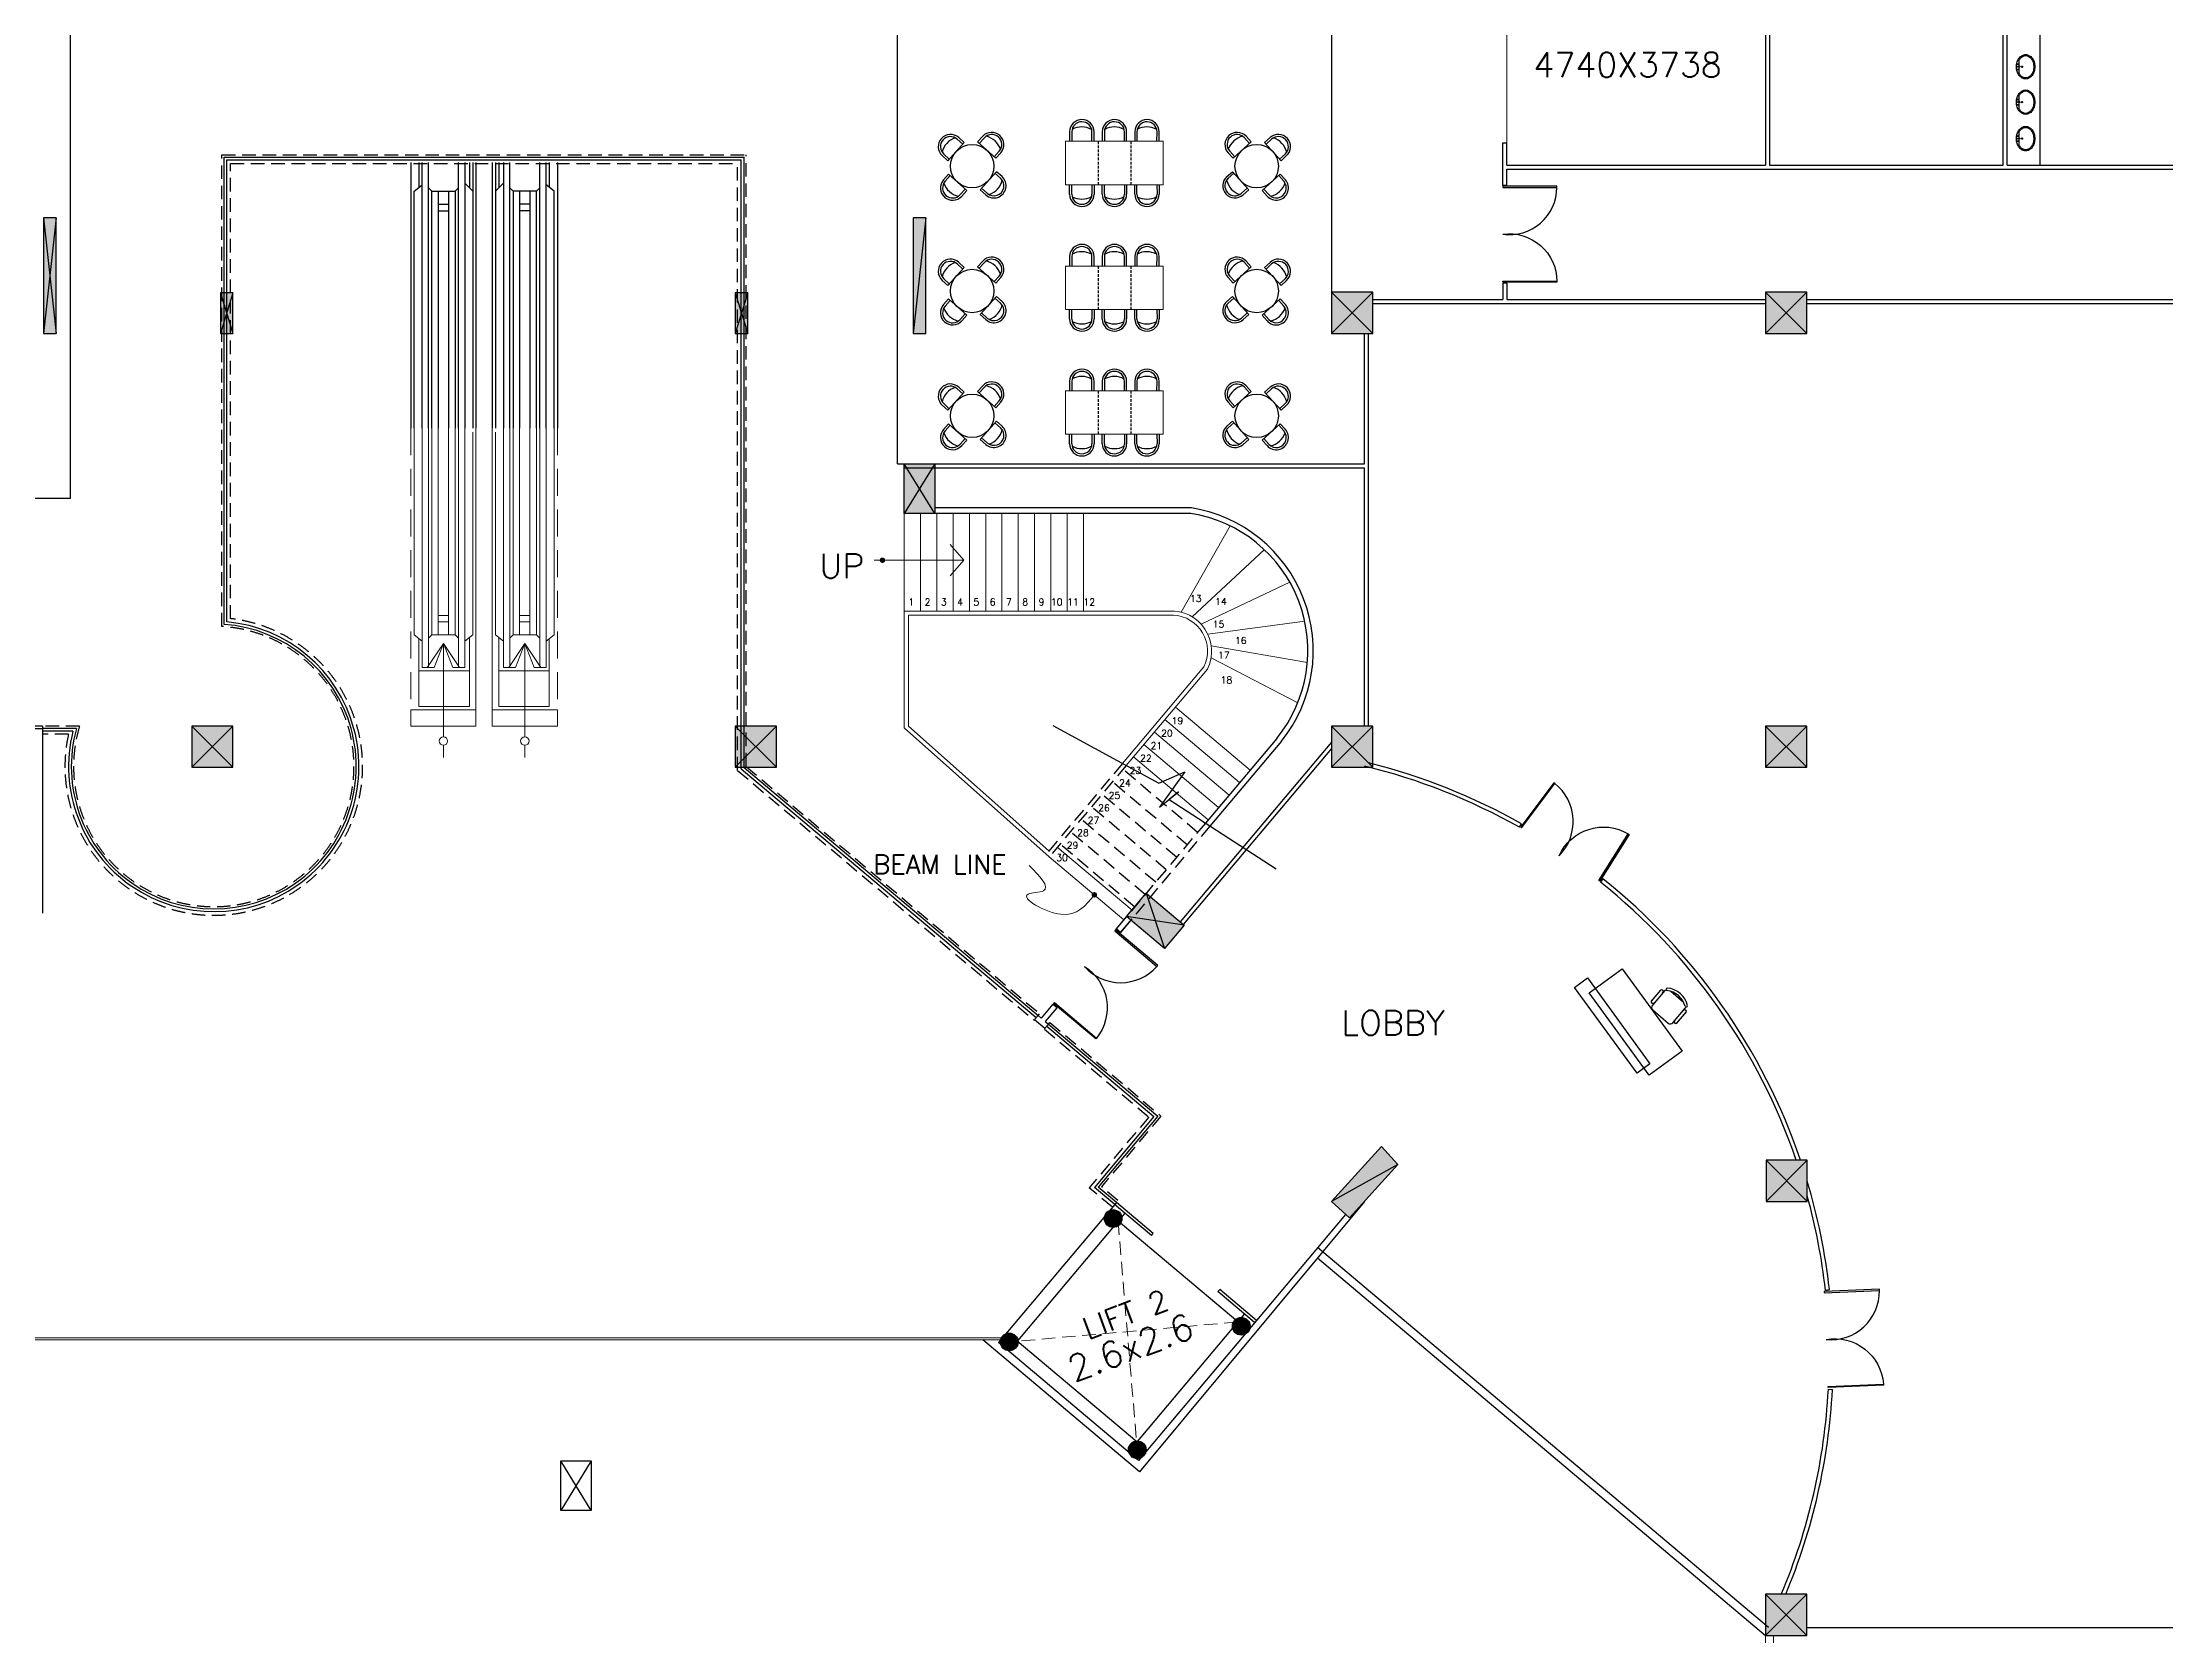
# Model space of a CAD drawing. Extents: x -14054 to 906348, y -36965 to 188562.
# Drawn here: x 583883 to 623013, y 76609 to 105975 of the extents above; entities that cross this region are included whole.
import ezdxf
from ezdxf.enums import TextEntityAlignment as Align

# ---------------------------------------------------------------- set-up
doc = ezdxf.new("R2010")
doc.units = 0
doc.header["$LTSCALE"] = 1000
doc.header["$MEASUREMENT"] = 0
doc.linetypes.add('DASHED', pattern=[0.75, 0.5, -0.25])
doc.linetypes.add('HIDDEN', pattern=[0.375, 0.25, -0.125])
for name, color, linetype in [('BOR', 5, 'CONTINUOUS'), ('COL', 5, 'CONTINUOUS'), ('DIM1', 4, 'CONTINUOUS'), ('DOOR', 6, 'CONTINUOUS'), ('FUR', 1, 'CONTINUOUS'), ('GLASS', 9, 'CONTINUOUS'), ('INTERIOR', 1, 'CONTINUOUS'), ('railing', 1, 'CONTINUOUS'), ('RETWALL', 7, 'CONTINUOUS'), ('SOLID', 252, 'CONTINUOUS')]:
    doc.layers.add(name, color=color, linetype=linetype)
for name, color, linetype, lineweight in [('FURN', 8, 'CONTINUOUS', 13), ('HIDDEN', 7, 'HIDDEN', 15), ('STAIR', 4, 'CONTINUOUS', 15), ('TEXT', 3, 'CONTINUOUS', 15), ('WALL', 2, 'CONTINUOUS', 30), ('WIN', 6, 'CONTINUOUS', 9)]:
    doc.layers.add(name, color=color, linetype=linetype, lineweight=lineweight)
doc.styles.add('ROMAN', font='ROMANS')
doc.styles.add('ROMANS', font='ROMANS.shx', dxfattribs={"height": 350})

# ---------------------------------------------------------------- blocks, each defined once
blk = doc.blocks.new('BASIN')
at = {"layer": 'FUR'}
for p, q in [((4.8, 0.1), (6.8, 0.4)), ((4.8, -0.3), (4.8, 0.1)), ((5.6, 6.3), (5.6, 0.2)), ((6.8, 0.4), (6.8, -0.6)), ((4.8, -0.3), (6.8, -0.6)), ((5.6, -0.4), (5.6, -6.5))]:
    blk.add_line(p, q, dxfattribs=at)
blk.add_lwpolyline([(-9.9, -0.1, -0.075445), (-9.2, 4.7, -0.085783), (-7.3, 8.4, -0.10607), (-4.2, 11.1, -0.126822), (-0.9, 11.9, -0.126822), (2.4, 11.1, -0.10607), (5.4, 8.4, -0.085783), (7.4, 4.7, -0.075445), (8.1, -0.1, -0.075445), (7.4, -4.8, -0.085783), (5.4, -8.6, -0.10607), (2.4, -11.2, -0.126822), (-0.9, -12.1, -0.126822), (-4.2, -11.2, -0.10607), (-7.3, -8.6, -0.085783), (-9.2, -4.8, -0.075445)], format="xyb", close=True, dxfattribs=at)
for points in [[(-8.9, -0.1, -0.075445), (-8.3, 4.4, -0.085783), (-6.5, 7.8, -0.10607), (-3.7, 10.2, -0.126822), (-0.9, 10.9, -0.126822), (1.9, 10.2, -0.10607), (4.6, 7.8, -0.038366), (5.6, 6.3, -0.075445)], [(5.6, -6.5, -0.038366), (4.6, -8, -0.10607), (1.9, -10.3, -0.126822), (-0.9, -11.1, -0.126822), (-3.7, -10.3, -0.10607), (-6.5, -8, -0.085783), (-8.3, -4.5, -0.075445), (-8.9, -0.1, -0.075445)]]:
    blk.add_lwpolyline(points, format="xyb", dxfattribs=at)
for centre, radius in [((2.7, -0.1), 0.65), ((6.9, 2.5), 0.399), ((6.9, 2.5), 0.332), ((6.9, -2.6), 0.399), ((6.9, -2.6), 0.348)]:
    blk.add_circle(centre, radius, dxfattribs=at)
blk = doc.blocks.new('E')
at = {"layer": 'FURN'}
blk.add_lwpolyline([(0, -800), (1800, -800), (1800, 0), (0, 0)], close=True, dxfattribs=at)
at = {"layer": 'INTERIOR', "color": 1}
for p, q in [((76, 0), (75, 174)), ((525, 176), (526, 0)), ((676, 0), (675, 174)), ((1125, 176), (1126, 0)), ((1276, 0), (1275, 174)), ((1725, 176), (1726, 0)), ((76, -800), (75, -974)), ((525, -976), (526, -800)), ((676, -800), (675, -974)), ((1125, -976), (1126, -800)), ((1276, -800), (1275, -974)), ((1725, -976), (1726, -800))]:
    blk.add_line(p, q, dxfattribs=at)
at = {"layer": 'INTERIOR', "color": 8}
for p, q in [((116, 0), (115, 174)), ((485, 176), (485, 0)), ((716, 0), (715, 174)), ((1085, 176), (1085, 0)), ((1316, 0), (1315, 174)), ((1685, 176), (1685, 0)), ((116, -800), (115, -974)), ((485, -976), (485, -800)), ((716, -800), (715, -974)), ((1085, -976), (1085, -800)), ((1316, -800), (1315, -974)), ((1685, -976), (1685, -800))]:
    blk.add_line(p, q, dxfattribs=at)
at = {"layer": 'INTERIOR', "linetype": 'HIDDEN', "ltscale": 0.2}
for p, q in [((600, -800), (600, 0)), ((1200, -800), (1200, 0))]:
    blk.add_line(p, q, dxfattribs=at)
at = {"layer": 'INTERIOR', "color": 1}
for centre, start, end in [((300, 175), 0.3056, 180.3056), ((900, 175), 0.3056, 180.3056), ((1500, 175), 0.3056, 180.3056), ((300, -975), 179.6944, 359.6944), ((900, -975), 179.6944, 359.6944), ((1500, -975), 179.6944, 359.6944)]:
    blk.add_arc(centre, 225, start, end, dxfattribs=at)
at = {"layer": 'INTERIOR', "color": 8}
for centre, radius, start, end in [((300, 175), 185, 0.3056, 180.3056), ((302, -111), 376, 61.8179, 118.7932), ((900, 175), 185, 0.3056, 180.3056), ((902, -111), 376, 61.8179, 118.7932), ((1500, 175), 185, 0.3056, 180.3056), ((1502, -111), 376, 61.8179, 118.7932), ((300, -975), 185, 179.6944, 359.6944), ((302, -689), 376, 241.2068, 298.1821), ((900, -975), 185, 179.6944, 359.6944), ((902, -689), 376, 241.2068, 298.1821), ((1500, -975), 185, 179.6944, 359.6944), ((1502, -689), 376, 241.2068, 298.1821)]:
    blk.add_arc(centre, radius, start, end, dxfattribs=at)
blk = doc.blocks.new('P')
at = {"layer": 'STAIR', "color": 3}
for p, q in [((-900, 1500), (-900, 65)), ((-900, -65), (-900, -251))]:
    blk.add_line(p, q, dxfattribs=at)
for points in [[(-900, 1500), (-1147, 1131), (-1043, 1131), (-900, 1500)], [(-900, 1500), (-653, 1131), (-757, 1131), (-900, 1500)]]:
    blk.add_lwpolyline(points, dxfattribs=at)
blk.add_circle((-900, 0), 65.1, dxfattribs=at)
blk = doc.blocks.new('*U46')
at = {"layer": 'GLASS', "linetype": 'Continuous'}
h = blk.add_hatch(color=9, dxfattribs=at)
edge = h.paths.add_edge_path()
edge.add_arc((603616.6, 84295.84), 162.63, 0, 360)
h = blk.add_hatch(color=9, dxfattribs=at)
edge = h.paths.add_edge_path()
edge.add_arc((601701.42, 82021.52), 162.63, 0, 360)
h = blk.add_hatch(color=9, dxfattribs=at)
edge = h.paths.add_edge_path()
edge.add_arc((605977.26, 82310.31), 162.63, 0, 360)
h = blk.add_hatch(color=9, dxfattribs=at)
edge = h.paths.add_edge_path()
edge.add_arc((604060.91, 80034.62), 162.63, 0, 360)
at = {"layer": 'SOLID'}
for points in [[(583905.35, 100609.06), (584135.35, 100609.06), (584135.35, 102744.06), (583905.35, 102744.06)], [(599932.34, 100609.15), (600162.34, 100609.15), (600162.34, 102744.15), (599932.34, 102744.15)], [(587163.34, 100609.15), (587393.34, 100609.15), (587393.34, 101359.15), (587163.34, 101359.15)], [(596652.34, 100609.15), (596882.34, 100609.15), (596882.34, 101359.15), (596652.34, 101359.15)], [(607640.34, 100609.15), (608400.34, 100609.15), (608400.34, 101369.15), (607640.34, 101369.15)], [(615640.34, 100609.15), (616400.34, 100609.15), (616400.34, 101369.15), (615640.34, 101369.15)], [(586633.34, 92613.15), (587393.34, 92613.15), (587393.34, 93373.15), (586633.34, 93373.15)], [(596652.34, 92613.15), (597412.34, 92613.15), (597412.34, 93373.15), (596652.34, 93373.15)], [(607640.34, 92613.15), (608400.34, 92613.15), (608400.34, 93373.15), (607640.34, 93373.15)], [(615640.34, 92613.15), (616400.34, 92613.15), (616400.34, 93373.15), (615640.34, 93373.15)], [(608866.28, 85289.94), (608562.32, 85624.58), (607639.99, 84609.15), (607973.09, 84306.59)], [(615650.34, 84609.15), (616410.34, 84609.15), (616410.34, 85369.15), (615650.34, 85369.15)], [(615640.34, 76609.15), (616400.34, 76609.15), (616400.34, 77369.15), (615640.34, 77369.15)]]:
    blk.add_hatch(color=256, dxfattribs=at).paths.add_polyline_path(points)
at = {"layer": 'BOR', "color": 253, "linetype": 'HIDDEN', "ltscale": 140}
for p, q in [((590672.84, 103759.15), (590672.84, 98867.51)), ((590822.84, 103759.15), (590822.84, 103305.71)), ((590879.24, 98867.51), (590879.24, 103759.15)), ((590996.84, 98867.51), (590996.84, 103759.15)), ((591548.84, 98867.51), (591548.84, 103759.15)), ((591666.44, 103759.15), (591666.44, 98867.51)), ((591752.84, 103759.15), (591752.84, 103294.15)), ((591812.84, 103759.15), (591812.84, 98867.51)), ((591872.84, 103759.15), (591872.84, 98867.51)), ((591872.84, 103759.15), (591872.84, 98867.51)), ((592172.84, 103759.15), (592172.84, 98867.51)), ((592172.84, 103759.15), (592172.84, 98867.51)), ((592232.84, 103759.15), (592232.84, 98867.51)), ((592292.84, 103759.15), (592292.84, 103294.15)), ((592379.24, 103759.15), (592379.24, 98867.51)), ((592496.84, 98867.51), (592496.84, 103759.15)), ((593048.84, 98867.51), (593048.84, 103759.15)), ((593166.44, 98867.51), (593166.44, 103759.15)), ((593222.84, 103759.15), (593222.84, 103305.71)), ((593372.84, 103759.15), (593372.84, 98867.51)), ((590732.84, 103234.15), (590879.24, 103350.55)), ((591812.84, 103234.15), (591666.44, 103380.55)), ((592232.84, 103234.15), (592379.24, 103380.55)), ((593312.84, 103234.15), (593166.44, 103350.55)), ((590732.84, 98867.51), (590732.84, 103234.15)), ((591056.84, 103234.15), (590996.84, 103294.15)), ((591056.84, 98867.51), (591056.84, 103234.15)), ((591056.84, 103234.15), (591488.84, 103234.15)), ((591176.84, 103234.15), (591176.84, 98867.51)), ((591176.84, 102994.15), (591368.84, 102994.15)), ((591368.84, 103234.15), (591368.84, 98867.51)), ((591488.84, 103234.15), (591548.84, 103294.15)), ((591488.84, 103234.15), (591488.84, 98867.51)), ((592556.84, 103234.15), (592496.84, 103294.15)), ((592556.84, 103234.15), (592556.84, 98867.51)), ((592988.84, 103234.15), (592556.84, 103234.15)), ((592676.84, 103234.15), (592676.84, 98867.51)), ((592868.84, 102994.15), (592676.84, 102994.15)), ((592868.84, 103234.15), (592868.84, 98867.51)), ((592988.84, 103234.15), (593048.84, 103294.15)), ((592988.84, 98867.51), (592988.84, 103234.15)), ((593312.84, 98867.51), (593312.84, 103234.15)), ((591176.84, 102874.15), (591368.84, 102874.15)), ((592868.84, 102874.15), (592676.84, 102874.15))]:
    blk.add_line(p, q, dxfattribs=at)
at = {"layer": 'COL', "color": 7}
for p, q in [((583905.35, 102744.06), (584135.35, 100609.06)), ((584135.35, 102744.06), (583905.35, 100609.06)), ((600162.34, 102744.15), (599932.34, 100609.15)), ((587393.34, 101359.15), (587163.34, 100609.15)), ((587163.34, 101359.15), (587393.34, 100609.15)), ((596882.34, 101359.15), (596652.34, 100609.15)), ((596652.34, 101359.15), (596882.34, 100609.15)), ((608400.34, 101369.15), (607640.34, 100609.15)), ((607640.34, 101369.15), (608400.34, 100609.15)), ((616400.34, 101369.15), (615640.34, 100609.15)), ((615640.34, 101369.15), (616400.34, 100609.15)), ((600327.34, 98209.15), (599767.34, 97294.15)), ((600327.34, 97294.15), (599767.34, 98209.15)), ((587393.34, 93373.15), (586633.34, 92613.15)), ((586633.34, 93373.15), (587393.34, 92613.15)), ((597412.34, 93373.15), (596652.34, 92613.15)), ((596652.34, 93373.15), (597412.34, 92613.15)), ((608400.34, 93373.15), (607640.34, 92613.15)), ((607640.34, 93373.15), (608400.34, 92613.15)), ((616400.34, 93373.15), (615640.34, 92613.15)), ((615640.34, 93373.15), (616400.34, 92613.15)), ((604226.74, 90290.92), (604565.48, 89273.04)), ((604926.38, 89701.23), (603865.84, 89862.73)), ((616410.34, 85369.15), (615650.34, 84609.15)), ((615650.34, 85369.15), (616410.34, 84609.15)), ((608866.28, 85289.94), (607639.99, 84609.15)), ((593997.18, 79830.02), (593437.18, 78915.02)), ((593997.18, 78915.02), (593437.18, 79830.02)), ((616400.34, 77369.15), (615640.34, 76609.15)), ((615640.34, 77369.15), (616400.34, 76609.15))]:
    blk.add_line(p, q, dxfattribs=at)
at = {"layer": 'COL'}
for points in [[(583905.35, 100609.06), (584135.35, 100609.06), (584135.35, 102744.06), (583905.35, 102744.06)], [(599932.34, 100609.15), (600162.34, 100609.15), (600162.34, 102744.15), (599932.34, 102744.15)], [(587163.34, 100609.15), (587393.34, 100609.15), (587393.34, 101359.15), (587163.34, 101359.15)], [(596652.34, 100609.15), (596882.34, 100609.15), (596882.34, 101359.15), (596652.34, 101359.15)], [(607640.34, 100609.15), (608400.34, 100609.15), (608400.34, 101369.15), (607640.34, 101369.15)], [(615640.34, 100609.15), (616400.34, 100609.15), (616400.34, 101369.15), (615640.34, 101369.15)], [(599767.34, 98209.15), (600327.34, 98209.15), (600327.34, 97294.15), (599767.34, 97294.15)], [(586633.34, 92613.15), (587393.34, 92613.15), (587393.34, 93373.15), (586633.34, 93373.15)], [(596652.34, 92613.15), (597412.34, 92613.15), (597412.34, 93373.15), (596652.34, 93373.15)], [(607640.34, 92613.15), (608400.34, 92613.15), (608400.34, 93373.15), (607640.34, 93373.15)], [(615640.34, 92613.15), (616400.34, 92613.15), (616400.34, 93373.15), (615640.34, 93373.15)], [(603865.84, 89862.73), (604226.74, 90290.92), (604926.38, 89701.23), (604565.48, 89273.04)], [(608866.28, 85289.94), (608562.32, 85624.58), (607639.99, 84609.15), (607973.09, 84306.59)], [(615650.34, 84609.15), (616410.34, 84609.15), (616410.34, 85369.15), (615650.34, 85369.15)], [(593437.18, 79830.02), (593997.18, 79830.02), (593997.18, 78915.02), (593437.18, 78915.02)], [(615640.34, 76609.15), (616400.34, 76609.15), (616400.34, 77369.15), (615640.34, 77369.15)]]:
    blk.add_lwpolyline(points, close=True, dxfattribs=at)
at = {"layer": 'DIM1', "linetype": 'HIDDEN'}
for p, q in [((587190.34, 103901.15), (596855.34, 103901.15)), ((587190.34, 95208.6), (587190.34, 103901.15)), ((587349.34, 103742.15), (596696.34, 103742.15)), ((587349.34, 95354.52), (587349.34, 103742.15)), ((596696.34, 92553.84), (596696.34, 103742.15)), ((596855.34, 92627.77), (596855.34, 103901.15)), ((584566.29, 93373.15), (583883.34, 93373.15)), ((584362.93, 93223.15), (583883.34, 93223.15)), ((596696.34, 92553.84), (602157.71, 87950.73)), ((596855.34, 92627.77), (602260.15, 88072.34)), ((602233.08, 88040.22), (602260.15, 88072.34)), ((602168.67, 87963.73), (602157.71, 87950.73)), ((602359.82, 87802.61), (602348.87, 87789.62)), ((602348.87, 87789.62), (604274.68, 86166.45)), ((602424.31, 87879.19), (602451.35, 87911.33)), ((602451.28, 87911.24), (604498.67, 86185.6)), ((604274.68, 86166.45), (603176.47, 84862.32)), ((604498.67, 86185.6), (603400.51, 84881.52)), ((603602.05, 84503.94), (603176.47, 84862.32)), ((603704.46, 84625.57), (603400.51, 84881.52))]:
    blk.add_line(p, q, dxfattribs=at)
for radius, start, end in [(2743.04, 167.487849, 83.542269), (2584.04, 163.260202, 86.68306)]:
    blk.add_arc((587040.83, 92628.88), radius, start, end, dxfattribs=at)
at = {"layer": 'DOOR'}
for points in [[(610800.34, 102439.1, 0.45325203), (611793.8, 103302.58), (611793.8, 103324.72), (610800.34, 103324.72), (610800.34, 103302.58), (611793.8, 103302.58)], [(610800.34, 102439.1, -0.45325203), (611793.8, 101575.63), (611793.8, 101553.49), (610800.34, 101553.49), (610800.34, 101575.63), (611793.8, 101575.63)], [(611836.2, 90982.6, 0.44681268), (611756.62, 92315.46), (611738.91, 92328.75), (611127.76, 91514.04), (611145.47, 91500.75), (611756.62, 92315.46)], [(611836.2, 90982.6, -0.44681268), (613107.88, 91389.62), (613126.67, 91377.9), (612587.57, 90513.82), (612568.79, 90525.54), (613107.88, 91389.62)], [(603089.05, 88940.27, 0.44681268), (604424.28, 88943.55), (604438.55, 88960.47), (603660.1, 89617.18), (603645.82, 89600.26), (604424.28, 88943.55)], [(603089.05, 88940.27, -0.44681268), (603311.89, 87623.76), (603297.63, 87606.83), (602518.6, 88262.84), (602532.86, 88279.78), (603311.89, 87623.76)], [(616758.94, 82065.63, 0.44681268), (617741.08, 82970.2), (617740.17, 82992.32), (616722.57, 82950.49), (616723.48, 82928.37), (617741.08, 82970.2)], [(616758.94, 82065.63, -0.44681268), (617812, 81244.71), (617812.91, 81222.58), (616795.31, 81180.76), (616794.4, 81202.88), (617812, 81244.71)]]:
    blk.add_lwpolyline(points, format="xyb", dxfattribs=at)
at = {"layer": 'FUR', "color": 2}
for p, q in [((613535.99, 88305.39), (613709.16, 88505.27)), ((613535.99, 88305.39), (613709.16, 88505.27)), ((613785.71, 88497.27), (613554.81, 88230.77)), ((613785.71, 88497.27), (613554.81, 88230.77)), ((614131.21, 88280.26), (613897.94, 88482.36)), ((614131.21, 88280.26), (613897.94, 88482.36)), ((613561.1, 88142.99), (613843.27, 87898.51)), ((613561.1, 88142.99), (613843.27, 87898.51)), ((613931.05, 87904.8), (614161.94, 88171.3)), ((613931.05, 87904.8), (614161.94, 88171.3)), ((614006.94, 87897.36), (614180.11, 88097.24)), ((614006.94, 87897.36), (614180.11, 88097.24))]:
    blk.add_line(p, q, dxfattribs=at)
at = {"layer": 'FUR'}
for points in [[(613496.79, 86938.51), (612391.47, 88456.11), (612997.71, 88897.66), (614103.03, 87380.06)], [(613272.13, 86973.98), (612119.45, 88556.61), (612357.61, 88730.07), (613510.3, 87147.44)]]:
    blk.add_lwpolyline(points, close=True, dxfattribs=at)
at = {"layer": 'FUR', "color": 2}
for centre, radius, start, end in [((613726.73, 88478.04), 32.41, 302.834126, 155.354536), ((613726.73, 88478.04), 32.41, 302.834126, 155.354536), ((613832.74, 88456.52), 62.23, 111.50989, 139.094331), ((613832.74, 88456.52), 62.23, 111.50989, 139.094331), ((613831.34, 88522.08), 22.75, 102.404266, 261.121743), ((613831.34, 88522.08), 22.75, 102.404266, 261.121743), ((613797.26, 88130.49), 414.84, 12.224433, 85.964229), ((613797.26, 88130.49), 414.84, 12.224433, 85.964229), ((613767.7, 88096.37), 407.37, 16.670083, 81.518578), ((613767.7, 88096.37), 407.37, 16.670083, 81.518578), ((613565.44, 88291.88), 32.41, 122.834126, 335.354536), ((613565.44, 88291.88), 32.41, 122.834126, 335.354536), ((613601.84, 88190.02), 62.23, 139.094331, 229.094331), ((613601.84, 88190.02), 62.23, 139.094331, 229.094331), ((614150.65, 88110.75), 32.41, 302.834126, 155.354536), ((614150.65, 88110.75), 32.41, 302.834126, 155.354536), ((614180, 88220), 22.75, 197.066918, 355.784395), ((614180, 88220), 22.75, 197.066918, 355.784395), ((614114.91, 88212.04), 62.23, 319.094331, 346.678772), ((614114.91, 88212.04), 62.23, 319.094331, 346.678772), ((613884.02, 87945.54), 62.23, 229.094331, 319.094331), ((613884.02, 87945.54), 62.23, 229.094331, 319.094331), ((613989.37, 87924.59), 32.41, 122.834126, 335.354536), ((613989.37, 87924.59), 32.41, 122.834126, 335.354536)]:
    blk.add_arc(centre, radius, start, end, dxfattribs=at)
at = {"layer": 'GLASS', "color": 9, "linetype": 'Continuous'}
for p, q in [((583883.34, 93373.15), (583053.34, 93373.15)), ((583883.34, 93323.15), (583053.34, 93323.15)), ((583883.34, 93373.15), (583883.34, 89923.13)), ((603677.41, 84593.44), (601503.48, 82011.84)), ((604321.09, 83981.59), (603643.01, 84552.59)), ((604355.49, 84022.44), (603677.41, 84593.44)), ((603830.91, 84394.36), (601691.38, 81853.62)), ((605912.88, 82389.83), (603519.18, 84405.54)), ((604321.09, 83981.59), (604355.49, 84022.44)), ((605546.53, 82949.66), (605580.93, 82990.51)), ((606259.01, 82419.5), (605580.93, 82990.51)), ((606224.61, 82378.66), (605546.53, 82949.66)), ((606036.71, 82536.89), (603897.17, 79996.14)), ((606259.01, 82419.5), (604085.07, 79837.91)), ((604085.07, 79837.91), (601503.48, 82011.84)), ((604051.98, 80179.98), (601846.18, 82037.45))]:
    blk.add_line(p, q, dxfattribs=at)
for centre in [(603616.6, 84295.84), (601701.42, 82021.52), (605977.26, 82310.31), (604060.91, 80034.62)]:
    blk.add_circle(centre, 162.63, dxfattribs=at)
at = {"layer": 'HIDDEN'}
for p, q in [((603707.08, 84247.31), (604048.54, 80175.89)), ((605912.88, 82389.83), (601842.74, 82033.37))]:
    blk.add_line(p, q, dxfattribs=at)
at = {"layer": 'INTERIOR'}
for p, q in [((600871.91, 104127.97), (600570.18, 103794.12)), ((601452.89, 103839.72), (601119.03, 104141.45)), ((605827.8, 103839.72), (606161.65, 104141.45)), ((606408.77, 104127.97), (606710.5, 103794.12)), ((600918.05, 103245.85), (600583.14, 103546.41)), ((601465.79, 103593.13), (601165.23, 103258.22)), ((605814.9, 103593.13), (606115.46, 103258.22)), ((606362.64, 103245.85), (606697.55, 103546.41)), ((600871.91, 101827.97), (600570.18, 101494.12)), ((601452.89, 101539.72), (601119.03, 101841.45)), ((605827.8, 101539.72), (606161.65, 101841.45)), ((606408.77, 101827.97), (606710.5, 101494.12)), ((600918.05, 100945.85), (600583.14, 101246.41)), ((601465.79, 101293.13), (601165.23, 100958.22)), ((605814.9, 101293.13), (606115.46, 100958.22)), ((606362.64, 100945.85), (606697.55, 101246.41)), ((600871.91, 99527.97), (600570.18, 99194.12)), ((601452.89, 99239.72), (601119.03, 99541.45)), ((605827.8, 99239.72), (606161.65, 99541.45)), ((606408.77, 99527.97), (606710.5, 99194.12)), ((600918.05, 98645.85), (600583.14, 98946.41)), ((601465.79, 98993.13), (601165.23, 98658.22)), ((605814.9, 98993.13), (606115.46, 98658.22)), ((606362.64, 98645.85), (606697.55, 98946.41))]:
    blk.add_line(p, q, dxfattribs=at)
at = {"layer": 'INTERIOR', "color": 8}
for p, q in [((600742.72, 104191.25), (600844.97, 104098.16)), ((601148.84, 104114.51), (601242.82, 104217.75)), ((606131.84, 104114.51), (606037.87, 104217.75)), ((606537.97, 104191.25), (606435.71, 104098.16)), ((600597.12, 103823.92), (600493.89, 103917.9)), ((601516.16, 103968.92), (601423.08, 103866.66)), ((605764.52, 103968.92), (605857.61, 103866.66)), ((606683.56, 103823.92), (606786.8, 103917.9)), ((600613.04, 103519.57), (600520.17, 103415.34)), ((601542.19, 103471.24), (601438.95, 103563.23)), ((605738.49, 103471.24), (605841.74, 103563.23)), ((606667.64, 103519.57), (606760.51, 103415.34)), ((600796.16, 103169.44), (600888.14, 103272.69)), ((601192.06, 103288.12), (601296.29, 103195.25)), ((606088.62, 103288.12), (605984.39, 103195.25)), ((606484.53, 103169.44), (606392.54, 103272.69)), ((600742.72, 101891.25), (600844.97, 101798.16)), ((601148.84, 101814.51), (601242.82, 101917.75)), ((606131.84, 101814.51), (606037.87, 101917.75)), ((606537.97, 101891.25), (606435.71, 101798.16)), ((600597.12, 101523.92), (600493.89, 101617.9)), ((601516.16, 101668.92), (601423.08, 101566.66)), ((605764.52, 101668.92), (605857.61, 101566.66)), ((606683.56, 101523.92), (606786.8, 101617.9)), ((600613.04, 101219.57), (600520.17, 101115.34)), ((600796.16, 100869.44), (600888.14, 100972.69)), ((601192.06, 100988.12), (601296.29, 100895.25)), ((601542.19, 101171.24), (601438.95, 101263.23)), ((605738.49, 101171.24), (605841.74, 101263.23)), ((606088.62, 100988.12), (605984.39, 100895.25)), ((606484.53, 100869.44), (606392.54, 100972.69)), ((606667.64, 101219.57), (606760.51, 101115.34)), ((600742.72, 99591.25), (600844.97, 99498.16)), ((601148.84, 99514.51), (601242.82, 99617.75)), ((606131.84, 99514.51), (606037.87, 99617.75)), ((606537.97, 99591.25), (606435.71, 99498.16)), ((600597.12, 99223.92), (600493.89, 99317.9)), ((601516.16, 99368.92), (601423.08, 99266.66)), ((605764.52, 99368.92), (605857.61, 99266.66)), ((606683.56, 99223.92), (606786.8, 99317.9)), ((600613.04, 98919.57), (600520.17, 98815.34)), ((600796.16, 98569.44), (600888.14, 98672.69)), ((601192.06, 98688.12), (601296.29, 98595.25)), ((601542.19, 98871.24), (601438.95, 98963.23)), ((605738.49, 98871.24), (605841.74, 98963.23)), ((606088.62, 98688.12), (605984.39, 98595.25)), ((606484.53, 98569.44), (606392.54, 98672.69)), ((606667.64, 98919.57), (606760.51, 98815.34))]:
    blk.add_line(p, q, dxfattribs=at)
at = {"layer": 'INTERIOR', "color": 1}
for p, q in [((600769.76, 104220.96), (600871.91, 104127.97)), ((601119.03, 104141.45), (601213.11, 104244.8)), ((606161.65, 104141.45), (606067.58, 104244.8)), ((606510.92, 104220.96), (606408.77, 104127.97)), ((600570.18, 103794.12), (600466.84, 103888.19)), ((601545.88, 103941.87), (601452.89, 103839.72)), ((605734.81, 103941.87), (605827.8, 103839.72)), ((606710.5, 103794.12), (606813.84, 103888.19)), ((600583.14, 103546.41), (600490.17, 103442.07)), ((601568.92, 103501.24), (601465.79, 103593.13)), ((605711.76, 103501.24), (605814.9, 103593.13)), ((606697.55, 103546.41), (606790.51, 103442.07)), ((600826.15, 103142.71), (600918.05, 103245.85)), ((601165.23, 103258.22), (601269.57, 103165.26)), ((606115.46, 103258.22), (606011.12, 103165.26)), ((606454.53, 103142.71), (606362.64, 103245.85)), ((600769.76, 101920.96), (600871.91, 101827.97)), ((601119.03, 101841.45), (601213.11, 101944.8)), ((606161.65, 101841.45), (606067.58, 101944.8)), ((606510.92, 101920.96), (606408.77, 101827.97)), ((600570.18, 101494.12), (600466.84, 101588.19)), ((601545.88, 101641.87), (601452.89, 101539.72)), ((605734.81, 101641.87), (605827.8, 101539.72)), ((606710.5, 101494.12), (606813.84, 101588.19)), ((600583.14, 101246.41), (600490.17, 101142.07)), ((601165.23, 100958.22), (601269.57, 100865.26)), ((601568.92, 101201.24), (601465.79, 101293.13)), ((605711.76, 101201.24), (605814.9, 101293.13)), ((606115.46, 100958.22), (606011.12, 100865.26)), ((606697.55, 101246.41), (606790.51, 101142.07)), ((600826.15, 100842.71), (600918.05, 100945.85)), ((606454.53, 100842.71), (606362.64, 100945.85)), ((600769.76, 99620.96), (600871.91, 99527.97)), ((601119.03, 99541.45), (601213.11, 99644.8)), ((606161.65, 99541.45), (606067.58, 99644.8)), ((606510.92, 99620.96), (606408.77, 99527.97)), ((600570.18, 99194.12), (600466.84, 99288.19)), ((601545.88, 99341.87), (601452.89, 99239.72)), ((605734.81, 99341.87), (605827.8, 99239.72)), ((606710.5, 99194.12), (606813.84, 99288.19)), ((600583.14, 98946.41), (600490.17, 98842.07)), ((600826.15, 98542.71), (600918.05, 98645.85)), ((601165.23, 98658.22), (601269.57, 98565.26)), ((601568.92, 98901.24), (601465.79, 98993.13)), ((605711.76, 98901.24), (605814.9, 98993.13)), ((606115.46, 98658.22), (606011.12, 98565.26)), ((606454.53, 98542.71), (606362.64, 98645.85)), ((606697.55, 98946.41), (606790.51, 98842.07))]:
    blk.add_line(p, q, dxfattribs=at)
at = {"layer": 'INTERIOR'}
for centre in [(601018.28, 103693.36), (606262.41, 103693.36), (601018.28, 101393.36), (606262.41, 101393.36), (601018.28, 99093.36), (606262.41, 99093.36)]:
    blk.add_circle(centre, 400, dxfattribs=at)
at = {"layer": 'INTERIOR', "color": 1}
for centre, start, end in [((600618.3, 104054.57), 47.688267, 227.688267), ((601379.49, 104093.33), 317.688267, 137.688267), ((605901.19, 104093.33), 42.311733, 222.311733), ((606662.38, 104054.57), 312.311733, 132.311733), ((600658.16, 103292.39), 138.299446, 318.299446), ((601419.24, 103333.25), 228.299446, 48.299446), ((605861.44, 103333.25), 131.700554, 311.700554), ((606622.52, 103292.39), 221.700554, 41.700554), ((600618.3, 101754.57), 47.688267, 227.688267), ((601379.49, 101793.33), 317.688267, 137.688267), ((605901.19, 101793.33), 42.311733, 222.311733), ((606662.38, 101754.57), 312.311733, 132.311733), ((600658.16, 100992.39), 138.299446, 318.299446), ((601419.24, 101033.25), 228.299446, 48.299446), ((605861.44, 101033.25), 131.700554, 311.700554), ((606622.52, 100992.39), 221.700554, 41.700554), ((600618.3, 99454.57), 47.688267, 227.688267), ((601379.49, 99493.33), 317.688267, 137.688267), ((605901.19, 99493.33), 42.311733, 222.311733), ((606662.38, 99454.57), 312.311733, 132.311733), ((600658.16, 98692.39), 138.299446, 318.299446), ((601419.24, 98733.25), 228.299446, 48.299446), ((605861.44, 98733.25), 131.700554, 311.700554), ((606622.52, 98692.39), 221.700554, 41.700554)]:
    blk.add_arc(centre, 225, start, end, dxfattribs=at)
at = {"layer": 'INTERIOR', "color": 8}
for centre, radius, start, end in [((600618.3, 104054.57), 184.82, 47.688267, 227.688267), ((600830.01, 103861.85), 376.18, 109.200609, 166.175925), ((601379.49, 104093.33), 184.82, 317.688267, 137.688267), ((601186.77, 103881.62), 376.18, 19.200609, 76.175925), ((605901.19, 104093.33), 184.82, 42.311733, 222.311733), ((606093.92, 103881.62), 376.18, 103.824075, 160.799391), ((606662.38, 104054.57), 184.82, 312.311733, 132.311733), ((606450.67, 103861.85), 376.18, 13.824075, 70.799391), ((600658.16, 103292.39), 184.82, 138.299446, 318.299446), ((600848.62, 103506.15), 376.18, 199.811789, 256.787104), ((601419.24, 103333.25), 184.82, 228.299446, 48.299446), ((601205.49, 103523.7), 376.18, 289.811789, 346.787104), ((605861.44, 103333.25), 184.82, 131.700554, 311.700554), ((606075.2, 103523.7), 376.18, 193.212896, 250.188211), ((606622.52, 103292.39), 184.82, 221.700554, 41.700554), ((606432.07, 103506.15), 376.18, 283.212896, 340.188211), ((600618.3, 101754.57), 184.82, 47.688267, 227.688267), ((600830.01, 101561.85), 376.18, 109.200609, 166.175925), ((601379.49, 101793.33), 184.82, 317.688267, 137.688267), ((601186.77, 101581.62), 376.18, 19.200609, 76.175925), ((605901.19, 101793.33), 184.82, 42.311733, 222.311733), ((606093.92, 101581.62), 376.18, 103.824075, 160.799391), ((606662.38, 101754.57), 184.82, 312.311733, 132.311733), ((606450.67, 101561.85), 376.18, 13.824075, 70.799391), ((600658.16, 100992.39), 184.82, 138.299446, 318.299446), ((600848.62, 101206.15), 376.18, 199.811789, 256.787104), ((601419.24, 101033.25), 184.82, 228.299446, 48.299446), ((601205.49, 101223.7), 376.18, 289.811789, 346.787104), ((605861.44, 101033.25), 184.82, 131.700554, 311.700554), ((606075.2, 101223.7), 376.18, 193.212896, 250.188211), ((606622.52, 100992.39), 184.82, 221.700554, 41.700554), ((606432.07, 101206.15), 376.18, 283.212896, 340.188211), ((600618.3, 99454.57), 184.82, 47.688267, 227.688267), ((600830.01, 99261.85), 376.18, 109.200609, 166.175925), ((601379.49, 99493.33), 184.82, 317.688267, 137.688267), ((601186.77, 99281.62), 376.18, 19.200609, 76.175925), ((605901.19, 99493.33), 184.82, 42.311733, 222.311733), ((606093.92, 99281.62), 376.18, 103.824075, 160.799391), ((606662.38, 99454.57), 184.82, 312.311733, 132.311733), ((606450.67, 99261.85), 376.18, 13.824075, 70.799391), ((600658.16, 98692.39), 184.82, 138.299446, 318.299446), ((600848.62, 98906.15), 376.18, 199.811789, 256.787104), ((601419.24, 98733.25), 184.82, 228.299446, 48.299446), ((601205.49, 98923.7), 376.18, 289.811789, 346.787104), ((605861.44, 98733.25), 184.82, 131.700554, 311.700554), ((606075.2, 98923.7), 376.18, 193.212896, 250.188211), ((606622.52, 98692.39), 184.82, 221.700554, 41.700554), ((606432.07, 98906.15), 376.18, 283.212896, 340.188211)]:
    blk.add_arc(centre, radius, start, end, dxfattribs=at)
at = {"layer": 'railing', "color": 1, "linetype": 'Continuous'}
for p, q in [((596763.34, 92584.99), (596763.34, 103809.15)), ((596813.34, 92608.24), (596813.34, 103859.15))]:
    blk.add_line(p, q, dxfattribs=at)
at = {"layer": 'RETWALL', "color": 1, "linetype": 'Continuous'}
for p, q in [((587232.34, 103859.15), (596813.34, 103859.15)), ((587232.34, 95247.93), (587232.34, 103859.15)), ((587282.34, 103809.15), (596763.34, 103809.15)), ((587282.34, 95294.01), (587282.34, 103809.15)), ((584510.43, 93331.15), (583883.34, 93331.15)), ((584445.5, 93281.15), (583883.34, 93281.15)), ((596763.34, 92584.99), (602200.87, 88001.98)), ((596813.34, 92608.24), (602233.08, 88040.22)), ((602392.03, 87840.86), (604369.06, 86174.52)), ((602424.24, 87879.11), (604439.5, 86180.54)), ((604369.06, 86174.52), (603270.88, 84870.41)), ((604439.5, 86180.54), (603341.33, 84876.45)), ((603645.2, 84555.19), (603270.88, 84870.41)), ((603677.41, 84593.44), (603341.33, 84876.45))]:
    blk.add_line(p, q, dxfattribs=at)
for radius, start, end in [(2676.04, 165.892344, 84.82206), (2626.04, 164.488871, 85.817852)]:
    blk.add_arc((587040.83, 92628.88), radius, start, end, dxfattribs=at)
at = {"layer": 'SOLID'}
for points in [[(600327.34, 97294.15), (599767.34, 97294.15), (600327.34, 98209.15), (599767.34, 98209.15)], [(604926.38, 89701.23), (604565.48, 89273.04), (604226.74, 90290.92), (603865.84, 89862.73)]]:
    blk.add_solid(points, dxfattribs=at)
at = {"layer": 'STAIR', "color": 253}
for p, q in [((591368.84, 99020.72), (591368.84, 95053.15)), ((592676.84, 99020.72), (592676.84, 95053.15)), ((590732.84, 95053.15), (590732.84, 98867.51)), ((590879.24, 94453.15), (590879.24, 98867.51)), ((590996.84, 94453.15), (590996.84, 98867.51)), ((591056.84, 95053.15), (591056.84, 98867.51)), ((591176.84, 98867.51), (591176.84, 95053.15)), ((591488.84, 98958.94), (591488.84, 95053.15)), ((591548.84, 94453.15), (591548.84, 98928.05)), ((591666.44, 98867.51), (591666.44, 94453.15)), ((591812.84, 98792.15), (591812.84, 95053.15)), ((591872.84, 98761.26), (591872.84, 93673.15)), ((592172.84, 98761.26), (592172.84, 93673.15)), ((592232.84, 98792.15), (592232.84, 95053.15)), ((592379.24, 98867.51), (592379.24, 94453.15)), ((592496.84, 94453.15), (592496.84, 98928.05)), ((592556.84, 98958.94), (592556.84, 95053.15)), ((592868.84, 98867.51), (592868.84, 95053.15)), ((592988.84, 95053.15), (592988.84, 98867.51)), ((593048.84, 94453.15), (593048.84, 98867.51)), ((593166.44, 94453.15), (593166.44, 98867.51)), ((593312.84, 95053.15), (593312.84, 98867.51)), ((591176.84, 95413.15), (591368.84, 95413.15)), ((591176.84, 95293.15), (591368.84, 95293.15)), ((592868.84, 95413.15), (592676.84, 95413.15)), ((592868.84, 95293.15), (592676.84, 95293.15)), ((590732.84, 95053.15), (590879.24, 94936.75)), ((590822.84, 93733.15), (590822.84, 94981.6)), ((591056.84, 95053.15), (590996.84, 94993.15)), ((591056.84, 95053.15), (591488.84, 95053.15)), ((591488.84, 95053.15), (591548.84, 94993.15)), ((591812.84, 95053.15), (591666.44, 94936.75)), ((591752.84, 93733.15), (591752.84, 95005.45)), ((592232.84, 95053.15), (592379.24, 94936.75)), ((592292.84, 93733.15), (592292.84, 95005.45)), ((592556.84, 95053.15), (592496.84, 94993.15)), ((592988.84, 95053.15), (592556.84, 95053.15)), ((592988.84, 95053.15), (593048.84, 94993.15)), ((593312.84, 95053.15), (593166.44, 94936.75)), ((593222.84, 93733.15), (593222.84, 94981.6)), ((590822.84, 94393.15), (591752.84, 94393.15)), ((590879.24, 94453.15), (590996.84, 94453.15)), ((591666.44, 94453.15), (591548.84, 94453.15)), ((593222.84, 94393.15), (592292.84, 94393.15)), ((592379.24, 94453.15), (592496.84, 94453.15)), ((593166.44, 94453.15), (593048.84, 94453.15)), ((590822.84, 93733.15), (591752.84, 93733.15)), ((593222.84, 93733.15), (592292.84, 93733.15))]:
    blk.add_line(p, q, dxfattribs=at)
at = {"layer": 'STAIR', "color": 253, "linetype": 'DASHED'}
for p, q in [((590672.84, 98867.51), (590672.84, 93673.15)), ((591872.84, 98867.51), (591872.84, 93673.15)), ((592172.84, 98867.51), (592172.84, 93673.15)), ((593372.84, 98867.51), (593372.84, 93673.15))]:
    blk.add_line(p, q, dxfattribs=at)
at = {"layer": 'STAIR'}
for p, q in [((599767.34, 95494.6), (599767.34, 97294.15)), ((600067.34, 95494.6), (600067.34, 97294.15)), ((600367.34, 95494.6), (600367.34, 97294.15)), ((600667.34, 95494.6), (600667.34, 97294.15)), ((600967.34, 95494.6), (600967.34, 97294.15)), ((601267.34, 95494.6), (601267.34, 97294.15)), ((601567.34, 95494.6), (601567.34, 97294.15)), ((601867.34, 95494.6), (601867.34, 97294.15)), ((602167.34, 95494.6), (602167.34, 97294.15)), ((602467.34, 95494.6), (602467.34, 97294.15)), ((602767.34, 95494.6), (602767.34, 97294.15)), ((603067.34, 95494.6), (603067.34, 97294.15)), ((604867.61, 95474.18), (605776.14, 97062.19)), ((605071.42, 95390.11), (606403.44, 96625.9)), ((605241.48, 95249.82), (606874.23, 96024.07)), ((605362.77, 95065.72), (607146.67, 95310.18)), ((605424.55, 94854.1), (607196.53, 94547.71)), ((605421.37, 94633.66), (607019.39, 93804.43)), ((606140.81, 92561.88), (604763.31, 93722.9)), ((605754.13, 92103.1), (604376.84, 93263.95)), ((605947.47, 92332.49), (604570.08, 93493.42)), ((605367.45, 91644.32), (603990.36, 92805)), ((605560.79, 91873.71), (604183.6, 93034.47))]:
    blk.add_line(p, q, dxfattribs=at)
at = {"layer": 'STAIR', "linetype": 'Continuous'}
blk.add_line((600864.9, 96431), (599214.9, 96431), dxfattribs=at)
blk.add_lwpolyline([(600614.9, 96143.32), (600864.9, 96431), (600614.9, 96718.68)], dxfattribs=at)
at = {"layer": 'STAIR', "linetype": 'Continuous', "const_width": 50}
blk.add_lwpolyline([(599339.9, 96431, 1), (599389.9, 96431, 1)], format="xyb", close=True, dxfattribs=at)
at = {"layer": 'STAIR', "color": 253}
for points in [[(590672.84, 93373.15), (590672.84, 93673.15), (591872.84, 93673.15), (591872.84, 93373.15)], [(593372.84, 93373.15), (593372.84, 93673.15), (592172.84, 93673.15), (592172.84, 93373.15)]]:
    blk.add_lwpolyline(points, close=True, dxfattribs=at)
at = {"layer": 'TEXT', "color": 3, "ltscale": 140, "const_width": 49.75}
blk.add_lwpolyline([(603246.16, 90263.14, 1), (603296.41, 90263.14, 1)], format="xyb", close=True, dxfattribs=at)
at = {"layer": 'TEXT', "color": 3, "ltscale": 140}
blk.add_open_spline([(602069.86, 90805.64), (602263.41, 90605.8), (602562.84, 90296.64), (601719.51, 90312.2), (602801.94, 89672.77), (603114.55, 90066), (603271.28, 90263.14)], degree=3, knots=[0, 0, 0, 0, 537.0902458, 830.88488772, 1541.18522871, 2255.35645944, 2255.35645944, 2255.35645944, 2255.35645944], dxfattribs=at)
at = {"layer": 'WALL'}
for p, q in [((584400.34, 97573.15), (584400.34, 120127.15)), ((599640.34, 98209.15), (599640.34, 120127.15)), ((607640.34, 108609.15), (607640.34, 101369.15)), ((615715.34, 108609.15), (615715.34, 103713.22)), ((620020.34, 103713.22), (620020.34, 108609.15)), ((620095.34, 103713.22), (620095.34, 108609.15)), ((615640.34, 107488.69), (615640.34, 103713.22)), ((620695.34, 106634.65), (620695.34, 103713.22)), ((610800.34, 103638.22), (610800.34, 104125.22)), ((610800.34, 104125.22), (610875.34, 104125.22)), ((610875.34, 103713.22), (610875.34, 104125.22)), ((610875.34, 103713.22), (615640.34, 103713.22)), ((615715.34, 103713.22), (620020.34, 103713.22)), ((620095.34, 103713.22), (624165.51, 103713.22)), ((610800.34, 103339.1), (610800.34, 103638.22)), ((610800.34, 103339.1), (610800.34, 103638.22)), ((610875.34, 103339.1), (610800.34, 103339.1)), ((610875.34, 103638.22), (624265.51, 103638.22)), ((610875.34, 103339.1), (610875.34, 103638.22)), ((610875.34, 103339.1), (610875.34, 103638.22)), ((610875.34, 101539.1), (610800.34, 101539.1)), ((610875.34, 101539.1), (610800.34, 101539.1)), ((610800.34, 101539.1), (610800.34, 101238.22)), ((610875.34, 101539.1), (610875.34, 101238.22)), ((608400.34, 101238.22), (610800.34, 101238.22)), ((608400.34, 101163.22), (615640.34, 101163.22)), ((610875.34, 101238.22), (615640.34, 101238.22)), ((616400.34, 101238.22), (623640.34, 101238.22)), ((616400.34, 101163.22), (623640.34, 101163.22)), ((608250.34, 98209.15), (608250.34, 100609.15)), ((608325.34, 93373.15), (608325.34, 100609.15)), ((599640.34, 98209.15), (608250.34, 98209.15)), ((599767.34, 98134.15), (608250.34, 98134.15)), ((608250.34, 93373.15), (608250.34, 98134.15)), ((573140.34, 97573.15), (584400.34, 97573.15)), ((605061.18, 97394.15), (600327.34, 97394.15)), ((605048.1, 97294.15), (600327.34, 97294.15)), ((606630.99, 93146.4), (605316.29, 91585.17)), ((607640.34, 93079.37), (604850.11, 89765.52)), ((607640.34, 92962.93), (604907.1, 89717.49)), ((606718.01, 93094.49), (605401.32, 91530.89)), ((611104.03, 91507.6), (611140.88, 91572.92)), ((612642.5, 90559.08), (612598.94, 90497.88)), ((603865.84, 89862.73), (603673.11, 89633.85)), ((603865.84, 89862.73), (603673.11, 89633.85)), ((603749.59, 89569.43), (603673.11, 89633.85)), ((603749.59, 89569.43), (603673.11, 89633.85)), ((603673.4, 89632.96), (603888.51, 89887.94)), ((603749.85, 89568.49), (603673.4, 89632.96)), ((603942.3, 89798.28), (603749.57, 89569.41)), ((603942.3, 89798.28), (603749.57, 89569.41)), ((603749.85, 89568.49), (603964.97, 89823.49)), ((602505.3, 88247.06), (602290.43, 87991.89)), ((602581.78, 88182.63), (602366.89, 87927.44)), ((602581.78, 88182.63), (602505.3, 88247.06)), ((602233.08, 88040.22), (602168.64, 87963.71)), ((602168.67, 87963.73), (602359.82, 87802.61)), ((602233.08, 88040.22), (602290.43, 87991.89)), ((602424.24, 87879.11), (602359.82, 87802.61)), ((602366.89, 87927.44), (602424.24, 87879.11)), ((608246.69, 84607.81), (604100.81, 79628.56)), ((607899.72, 84373.23), (606259.01, 82419.5)), ((615695.21, 76759.15), (607384.85, 83760.14)), ((607382.18, 83569.53), (615640.34, 76609.15)), ((616744.18, 82976.89), (616818.72, 82985.21)), ((604100.81, 79628.56), (601214.35, 82059.21)), ((616798.28, 81148.28), (616873.18, 81144.39)), ((616400.34, 76759.15), (623640.34, 76759.15))]:
    blk.add_line(p, q, dxfattribs=at)
at = {"layer": 'WALL', "color": 9, "linetype": 'HIDDEN'}
for p, q in [((603792.24, 92686.32), (602383.79, 91013.75)), ((603859.58, 92649.85), (602439.86, 90963.91)), ((605174.11, 91414.93), (603797.12, 92575.52)), ((604787.43, 90956.15), (603410.64, 92116.57)), ((604980.77, 91185.54), (603603.88, 92346.05)), ((604400.75, 90497.37), (603024.17, 91657.62)), ((604594.09, 90726.76), (603217.4, 91887.1)), ((605316.61, 91585.54), (603865.84, 89862.73)), ((604014.07, 90038.59), (602637.59, 91198.76)), ((604207.41, 90267.98), (602830.93, 91428.15)), ((605401.15, 91530.69), (604006.72, 89874.77))]:
    blk.add_line(p, q, dxfattribs=at)
at = {"layer": 'WALL'}
blk.add_lwpolyline([(602507.56, 93382.1), (604461.01, 92324.12), (604461.01, 92324.12), (604939.42, 92531.45), (604473.52, 91878.73), (604821.67, 92160.52), (604647.59, 92019.63), (606618.58, 90740.77)], dxfattribs=at)
for centre, radius, start, end in [((604642.8, 94763.57), 2562.84, 320.875537, 80.900875), ((604641.57, 94763.41), 2664, 321.20996, 80.937387), ((605589.53, 81731.77), 11223.93, 60.572836, 76.286544), ((605589.53, 81731.77), 11298.93, 60.572836, 75.987681), ((605589.53, 81731.77), 11223.93, 18.909481, 51.354035), ((605589.53, 81731.77), 11298.93, 18.77925, 51.375311), ((605589.53, 81731.77), 11298.93, 6.36917, 16.727423), ((605589.53, 81731.77), 11223.93, 6.36917, 15.402408), ((605589.53, 81731.77), 11223.93, 337.127069, 357.020092), ((605589.53, 81731.77), 11298.93, 337.287415, 357.020092)]:
    blk.add_arc(centre, radius, start, end, dxfattribs=at)
at = {"layer": 'WIN'}
for p, q in [((610875.34, 107125.22), (610875.34, 104125.22)), ((604648.1, 95494.6), (599767.34, 95494.6)), ((599767.34, 95494.6), (599767.34, 93339.47)), ((604729.67, 95419.6), (599842.34, 95419.6)), ((599842.34, 95419.6), (599842.34, 93373.15)), ((605290.2, 94465.18), (603792.24, 92686.32)), ((605353.49, 94423.9), (603859.58, 92649.85)), ((599767.34, 93339.47), (602439.86, 90963.91)), ((599842.34, 93373.15), (602432.11, 91071.14)), ((603816.32, 89803.76), (602439.84, 90963.93)), ((603964.55, 89979.63), (602588.07, 91139.79)), ((577383.35, 82099.21), (601577.05, 82099.21)), ((577383.35, 82059.21), (601543.37, 82059.21)), ((615640.34, 75259.15), (615640.34, 76609.15)), ((615790.34, 75409.15), (615790.34, 76609.15))]:
    blk.add_line(p, q, dxfattribs=at)
for radius, start, end in [(741.31, 333.516903, 93.238274), (666.31, 334.266687, 86.584282)]:
    blk.add_arc((604689.97, 94754.48), radius, start, end, dxfattribs=at)
at = {"layer": 'FURN', "rotation": 180}
for p in [(604540.34, 103352.46), (604540.34, 101052.46), (604540.34, 98752.46)]:
    blk.add_blockref('E', p, dxfattribs=at)
at = {"layer": 'STAIR', "color": 253, "yscale": 1.200000000000017, "zscale": 1.200000000000017}
for p, xscale in [((592352.84, 93098.32), 1.200000000000017), ((591692.84, 93098.32), -1.200000000000017)]:
    blk.add_blockref('P', p, dxfattribs=dict(at, xscale=xscale))
at = {"layer": 'WIN', "linetype": 'Continuous', "xscale": 18.75000000004829, "yscale": 18.75000000004829, "zscale": 18.75000000004829, "rotation": 180}
for p in [(620417.56, 105524.99), (620417.56, 104872.68), (620417.56, 104200.67)]:
    blk.add_blockref('BASIN', p, dxfattribs=at)
at = {"layer": 'TEXT', "color": 3, "ltscale": 140, "style": 'ROMAN'}
blk.add_text('4740X3738', height=450, dxfattribs=at).set_placement((613098.74, 105562.03), align=Align.MIDDLE)
for s, height, p in [('UP', 450, (598199.68, 96101.44)), ('1', 125, (599842.57, 95599.12)), ('2', 125, (600141.95, 95599.12)), ('3', 125, (600441.95, 95599.12)), ('4', 125, (600741.95, 95599.12)), ('5', 125, (601041.95, 95599.12)), ('6', 125, (601341.95, 95599.12)), ('7', 125, (601641.95, 95599.12)), ('8', 125, (601941.95, 95599.12)), ('9', 125, (602241.95, 95599.12)), ('10', 125, (602469.45, 95599.12)), ('11', 125, (602769.45, 95599.12)), ('12', 125, (603069.45, 95599.12)), ('13', 125, (605033.28, 95662.02)), ('14', 125, (605495.92, 95608.29)), ('15', 125, (605452.89, 95189.18)), ('17', 125, (605549.72, 94619.63)), ('16', 125, (605861.73, 94888.29)), ('18', 125, (605597.07, 94161.4)), ('19', 125, (604693.31, 93409.17)), ('20', 125, (604500.07, 93179.69)), ('22', 125, (604113.59, 92720.74)), ('21', 125, (604306.83, 92950.22)), ('24', 125, (603727.11, 92261.79)), ('23', 125, (603920.35, 92491.27)), ('25', 125, (603533.87, 92032.32)), ('27', 125, (603147.4, 91573.37)), ('26', 125, (603340.64, 91802.84)), ('29', 125, (602760.92, 91114.42)), ('28', 125, (602954.16, 91343.89)), ('BEAM LINE', 350, (599193.44, 90650.81)), ('30', 125, (602567.6, 90885.01)), ('LOBBY', 450, (607820.89, 87679.03))]:
    blk.add_text(s, height=height, dxfattribs=at).set_placement(p)
at = {"layer": 'TEXT', "style": 'ROMANS'}
blk.add_text('LIFT 2', height=400, rotation=20.361551, dxfattribs=at).set_placement((603145.49, 82061.79))
at = {"layer": 'TEXT', "color": 3, "ltscale": 140, "style": 'ROMAN'}
blk.add_text('2.6x2.6', height=480, rotation=20.361551, dxfattribs=at).set_placement((602893.37, 81275.75))

msp = doc.modelspace()

# ---------------------------------------------------------------- block references
at = {"layer": 'TEXT'}
msp.add_blockref('*U46', (0, 0), dxfattribs=at)

doc.saveas('drawing.dxf')
